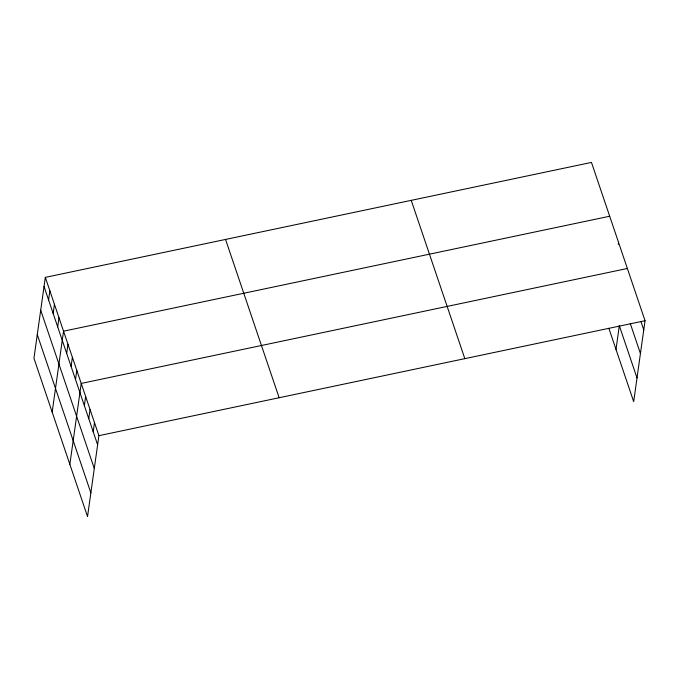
<?xml version="1.0" encoding="UTF-8"?>
<svg xmlns="http://www.w3.org/2000/svg" width="679" height="679" viewBox="0 0 679 679"><rect width="100%" height="100%" fill="white"/><g stroke="black" fill="none" stroke-linecap="round" stroke-linejoin="round"><path stroke-width="1.02" d="M45.323 277.372L33.95 358.283L87.532 516.583L98.905 435.672L45.323 277.372L591.468 162.417L645.05 320.717L633.677 401.628L608.851 328.297M48.591 299.965L49.873 290.824M53.149 313.418L54.43 304.285M57.698 326.879L58.988 317.738M52.173 412.102L63.537 331.191L609.683 216.236M66.678 353.394L67.959 344.253M71.1 366.456L72.381 357.315M75.522 379.51L76.803 370.378M69.852 464.343L81.225 383.431L627.371 268.477M84.357 405.635L85.647 396.494M88.779 418.697L90.061 409.556M93.201 431.751L94.483 422.618M618.238 244.389L618.527 242.361M615.997 349.388L619.324 325.708L637.004 377.948M98.905 435.672L645.05 320.717M641.044 321.821L643.768 329.858M630.239 323.408L640.433 353.547M411.236 200.347L464.826 358.656M225.547 239.432L279.137 397.741M44.033 286.513L97.623 444.813M40.706 310.193L94.296 468.502M37.277 334.594L90.867 492.903"/></g></svg>
